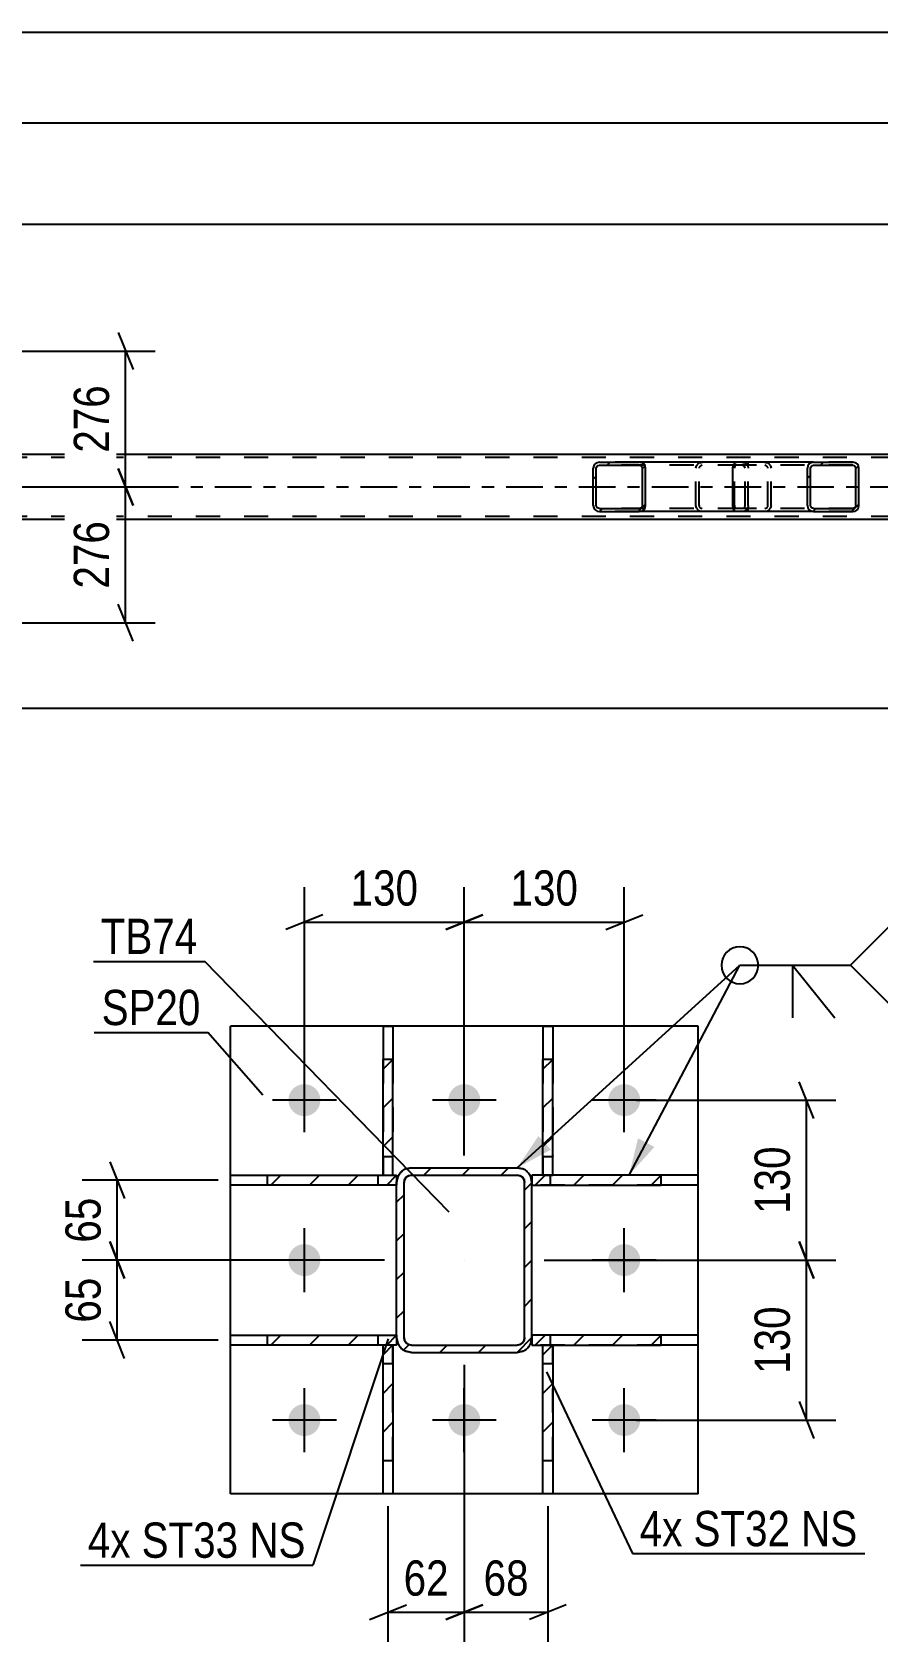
# Model space of a CAD drawing. Header units: millimetres. Extents: x 0 to 841, y 0 to 594.
# Drawn here: x 275.9 to 344.6, y 138.2 to 269.1 of the extents above; entities that cross this region are included whole.
import ezdxf

# ---------------------------------------------------------------- set-up
doc = ezdxf.new("R2010")
doc.units = ezdxf.units.MM
doc.linetypes.add('DXK_LINE_DOT2', pattern=[3.9198, 1.9599, -1.9599])
doc.linetypes.add('DXK_LINE_DOT3', pattern=[5.9187, 2.979, -0.9799, 0.9799, -0.9799])
doc.styles.add('Arial', font='ARIAL.TTF', dxfattribs={"height": 0.2})
doc.styles.add('Arial Narrow', font='ARIALN.TTF', dxfattribs={"height": 0.2})

# ---------------------------------------------------------------- blocks, each defined once
blk = doc.blocks.new('Part-318887959-3218 - 3092')
at = {"linetype": 'Continuous'}
h = blk.add_hatch(dxfattribs=at)
h.set_pattern_fill('', scale=0.7, style=0, pattern_type=0)
h.set_pattern_definition([(45, (325.7064, 233.815), (-1.57154, 1.57154), [])])
h.paths.add_polyline_path([(325.75, 233.63), (325.71, 233.82), (325.6, 233.97), (325.43, 234.07), (325.23, 234.11), (322, 234.11), (321.8, 234.07), (321.64, 233.97), (321.53, 233.82), (321.49, 233.63), (321.49, 230.59), (321.53, 230.41), (321.64, 230.25), (321.8, 230.15), (322, 230.11), (325.23, 230.11), (325.43, 230.15), (325.6, 230.25), (325.71, 230.41), (325.75, 230.59)])
h.paths.add_polyline_path([(325.47, 230.5), (325.42, 230.42), (325.33, 230.37), (325.23, 230.35), (322, 230.35), (321.9, 230.37), (321.82, 230.42), (321.76, 230.5), (321.74, 230.59), (321.74, 233.63), (321.76, 233.72), (321.82, 233.8), (321.9, 233.85), (322, 233.87), (325.23, 233.87), (325.33, 233.85), (325.42, 233.8), (325.47, 233.72), (325.49, 233.63), (325.49, 230.59)])
at = {"color": 2, "linetype": 'Continuous'}
for p, q in [((321.53, 233.82), (321.49, 233.63)), ((321.49, 230.59), (321.49, 233.63)), ((321.74, 233.63), (321.76, 233.72)), ((321.74, 230.59), (321.74, 233.63)), ((321.76, 233.72), (321.82, 233.8)), ((322, 234.11), (321.8, 234.07)), ((321.82, 233.8), (321.9, 233.85)), ((321.9, 233.85), (322, 233.87)), ((322, 234.11), (325.23, 234.11)), ((322, 233.87), (325.23, 233.87)), ((333.1, 234.11), (325.23, 234.11)), ((325.43, 234.07), (325.23, 234.11)), ((325.23, 233.87), (325.33, 233.85)), ((325.33, 233.85), (325.42, 233.8)), ((325.42, 233.8), (325.47, 233.72)), ((325.47, 233.72), (325.49, 233.63)), ((325.49, 230.59), (325.49, 233.63)), ((325.75, 233.63), (325.71, 233.82)), ((325.75, 230.59), (325.75, 233.63)), ((321.49, 230.59), (321.53, 230.41)), ((321.76, 230.5), (321.74, 230.59)), ((321.82, 230.42), (321.76, 230.5)), ((321.9, 230.37), (321.82, 230.42)), ((322, 230.35), (321.9, 230.37)), ((322, 230.35), (325.23, 230.35)), ((325.33, 230.37), (325.23, 230.35)), ((325.42, 230.42), (325.33, 230.37)), ((325.47, 230.5), (325.42, 230.42)), ((325.49, 230.59), (325.47, 230.5)), ((325.71, 230.41), (325.75, 230.59)), ((321.8, 230.15), (322, 230.11)), ((322, 230.11), (325.23, 230.11)), ((325.23, 230.11), (325.43, 230.15)), ((333.1, 230.11), (325.23, 230.11))]:
    blk.add_line(p, q, dxfattribs=at)
at = {"color": 7, "linetype": 'DXK_LINE_DOT2'}
for p, q in [((325.23, 234.11), (322, 234.11)), ((333.58, 233.87), (322, 233.87)), ((329.84, 233.63), (329.88, 233.82)), ((329.84, 230.59), (329.84, 233.63)), ((330.11, 233.72), (330.09, 233.63)), ((330.09, 230.59), (330.09, 233.63)), ((330.17, 233.8), (330.11, 233.72)), ((330.15, 234.07), (330.35, 234.11)), ((330.25, 233.85), (330.17, 233.8)), ((330.35, 233.87), (330.25, 233.85)), ((333.58, 234.11), (333.1, 234.11)), ((333.58, 234.11), (333.78, 234.07)), ((333.68, 233.85), (333.58, 233.87)), ((333.76, 233.8), (333.68, 233.85)), ((333.82, 233.72), (333.76, 233.8)), ((333.84, 233.63), (333.82, 233.72)), ((333.84, 230.59), (333.84, 233.63)), ((334.06, 233.82), (334.09, 233.63)), ((334.09, 230.59), (334.09, 233.63)), ((333.58, 230.35), (322, 230.35)), ((329.88, 230.41), (329.84, 230.59)), ((330.09, 230.59), (330.11, 230.5)), ((330.11, 230.5), (330.17, 230.42)), ((330.17, 230.42), (330.25, 230.37)), ((330.25, 230.37), (330.35, 230.35)), ((333.58, 230.35), (333.68, 230.37)), ((333.68, 230.37), (333.76, 230.42)), ((333.76, 230.42), (333.82, 230.5)), ((333.82, 230.5), (333.84, 230.59)), ((334.09, 230.59), (334.06, 230.41)), ((325.23, 230.11), (322, 230.11)), ((330.35, 230.11), (330.15, 230.15)), ((333.58, 230.11), (333.1, 230.11)), ((333.78, 230.15), (333.58, 230.11))]:
    blk.add_line(p, q, dxfattribs=at)
at = {"color": 2, "linetype": 'Continuous'}
for centre, start, end in [((321.98, 233.61), 110.7583, 155.68), ((325.25, 233.61), 24.3199, 69.2417), ((321.98, 230.61), 204.3199, 249.2417), ((325.25, 230.61), 290.7583, 335.68)]:
    blk.add_arc(centre, 0.496, start, end, dxfattribs=at)
at = {"color": 7, "linetype": 'DXK_LINE_DOT2'}
for centre, start, end in [((330.33, 233.61), 110.7583, 155.68), ((333.6, 233.61), 24.32, 69.2417), ((330.33, 230.61), 204.32, 249.2417), ((333.6, 230.61), 290.7583, 335.68)]:
    blk.add_arc(centre, 0.496, start, end, dxfattribs=at)
blk = doc.blocks.new('Part-318887959-3193 - 3092')
at = {"linetype": 'Continuous'}
h = blk.add_hatch(dxfattribs=at)
h.set_pattern_fill('', scale=0.7, style=0, pattern_type=0)
h.set_pattern_definition([(45, (343.0512, 233.815), (-1.57154, 1.57154), [])])
h.paths.add_polyline_path([(343.09, 233.63), (343.05, 233.82), (342.94, 233.97), (342.78, 234.07), (342.59, 234.11), (339.4, 234.11), (339.21, 234.07), (339.05, 233.97), (338.94, 233.82), (338.9, 233.63), (338.9, 230.59), (338.94, 230.41), (339.05, 230.25), (339.21, 230.15), (339.4, 230.11), (342.59, 230.11), (342.78, 230.15), (342.94, 230.25), (343.05, 230.41), (343.09, 230.59)])
h.paths.add_polyline_path([(342.82, 230.5), (342.76, 230.42), (342.68, 230.37), (342.59, 230.35), (339.4, 230.35), (339.31, 230.37), (339.22, 230.42), (339.17, 230.5), (339.15, 230.59), (339.15, 233.63), (339.17, 233.72), (339.22, 233.8), (339.31, 233.85), (339.4, 233.87), (342.59, 233.87), (342.68, 233.85), (342.76, 233.8), (342.82, 233.72), (342.84, 233.63), (342.84, 230.59)])
at = {"color": 2, "linetype": 'Continuous'}
for p, q in [((332.83, 233.63), (332.85, 233.82)), ((332.83, 230.59), (332.83, 233.63)), ((332.85, 233.82), (332.91, 233.97)), ((332.91, 233.97), (333, 234.07)), ((333, 234.07), (333.1, 234.11)), ((339.4, 234.11), (333.1, 234.11)), ((338.94, 233.82), (338.9, 233.63)), ((338.9, 230.59), (338.9, 233.63)), ((339.15, 233.63), (339.17, 233.72)), ((339.15, 230.59), (339.15, 233.63)), ((339.17, 233.72), (339.22, 233.8)), ((339.4, 234.11), (339.21, 234.07)), ((339.22, 233.8), (339.31, 233.85)), ((339.31, 233.85), (339.4, 233.87)), ((339.4, 234.11), (342.59, 234.11)), ((339.4, 233.87), (342.59, 233.87)), ((342.78, 234.07), (342.59, 234.11)), ((342.59, 233.87), (342.68, 233.85)), ((342.68, 233.85), (342.76, 233.8)), ((342.76, 233.8), (342.82, 233.72)), ((342.82, 233.72), (342.84, 233.63)), ((342.84, 230.59), (342.84, 233.63)), ((343.09, 233.63), (343.05, 233.82)), ((343.09, 230.59), (343.09, 233.63)), ((332.85, 230.41), (332.83, 230.59)), ((332.91, 230.25), (332.85, 230.41)), ((333, 230.15), (332.91, 230.25)), ((338.9, 230.59), (338.94, 230.41)), ((339.17, 230.5), (339.15, 230.59)), ((339.22, 230.42), (339.17, 230.5)), ((339.31, 230.37), (339.22, 230.42)), ((339.4, 230.35), (339.31, 230.37)), ((339.4, 230.35), (342.59, 230.35)), ((342.68, 230.37), (342.59, 230.35)), ((342.76, 230.42), (342.68, 230.37)), ((342.82, 230.5), (342.76, 230.42)), ((342.84, 230.59), (342.82, 230.5)), ((343.05, 230.41), (343.09, 230.59)), ((333.1, 230.11), (333, 230.15)), ((339.4, 230.11), (333.1, 230.11)), ((339.21, 230.15), (339.4, 230.11)), ((339.4, 230.11), (342.59, 230.11)), ((342.59, 230.11), (342.78, 230.15))]:
    blk.add_line(p, q, dxfattribs=at)
at = {"color": 7, "linetype": 'DXK_LINE_DOT2'}
for p, q in [((332.98, 233.72), (332.97, 233.63)), ((332.97, 230.59), (332.97, 233.63)), ((333.01, 233.8), (332.98, 233.72)), ((333.05, 233.85), (333.01, 233.8)), ((333.1, 233.87), (333.05, 233.85)), ((342.59, 233.87), (333.1, 233.87)), ((334.09, 233.87), (334.09, 234.11)), ((335.44, 234.11), (335.63, 234.07)), ((335.53, 233.85), (335.44, 233.87)), ((335.61, 233.8), (335.53, 233.85)), ((335.67, 233.72), (335.61, 233.8)), ((335.69, 233.63), (335.67, 233.72)), ((335.69, 230.59), (335.69, 233.63)), ((335.9, 233.82), (335.94, 233.63)), ((335.94, 230.59), (335.94, 233.63)), ((342.59, 234.11), (339.4, 234.11)), ((332.97, 230.59), (332.98, 230.5)), ((332.98, 230.5), (333.01, 230.42)), ((333.01, 230.42), (333.05, 230.37)), ((333.05, 230.37), (333.1, 230.35)), ((342.59, 230.35), (333.1, 230.35)), ((334.09, 230.11), (334.09, 230.35)), ((335.44, 230.35), (335.53, 230.37)), ((335.53, 230.37), (335.61, 230.42)), ((335.61, 230.42), (335.67, 230.5)), ((335.67, 230.5), (335.69, 230.59)), ((335.94, 230.59), (335.9, 230.41)), ((335.63, 230.15), (335.44, 230.11)), ((342.59, 230.11), (339.4, 230.11))]:
    blk.add_line(p, q, dxfattribs=at)
for centre, start, end in [((335.45, 233.62), 23.8494, 68.8059), ((335.45, 230.61), 291.1941, 336.1506)]:
    blk.add_arc(centre, 0.492, start, end, dxfattribs=at)
at = {"color": 2, "linetype": 'Continuous'}
for centre, start, end in [((339.39, 233.62), 111.1941, 156.1506), ((342.6, 233.62), 23.8494, 68.8059), ((339.39, 230.61), 203.8494, 248.8059), ((342.6, 230.61), 291.1941, 336.1506)]:
    blk.add_arc(centre, 0.492, start, end, dxfattribs=at)
blk = doc.blocks.new('Part-318887959-3333 - 3092')
at = {"color": 7, "linetype": 'DXK_LINE_DOT2'}
for p, q in [((769.37, 234.51), (107.25, 234.51)), ((769.37, 229.71), (107.25, 229.71))]:
    blk.add_line(p, q, dxfattribs=at)
at = {"color": 2, "linetype": 'Continuous'}
for p, q in [((500.25, 234.75), (251.03, 234.75)), ((500.25, 229.47), (251.03, 229.47))]:
    blk.add_line(p, q, dxfattribs=at)
at = {"color": 7, "linetype": 'DXK_LINE_DOT3'}
blk.add_line((107.25, 232.11), (769.37, 232.11), dxfattribs=at)
blk = doc.blocks.new('Part-318887959-6642 - 6523')
at = {"linetype": 'Continuous'}
h = blk.add_hatch(dxfattribs=at)
h.set_pattern_fill('', scale=0.7, style=0, pattern_type=0)
h.set_pattern_definition([(45, (305.1962, 185.5826), (-1.57154, 1.57154), [])])
h.paths.add_polyline_path([(305.2, 176.18), (305.2, 185.58), (304.4, 185.58), (304.4, 176.18)])
at = {"color": 2, "linetype": 'Continuous'}
for p, q in [((304.4, 188.27), (304.4, 185.58)), ((304.4, 188.27), (305.2, 188.27)), ((305.2, 188.27), (305.2, 185.58)), ((304.4, 176.18), (304.4, 185.58)), ((305.2, 185.58), (304.4, 185.58)), ((305.2, 176.18), (305.2, 185.58)), ((304.4, 176.18), (305.2, 176.18))]:
    blk.add_line(p, q, dxfattribs=at)
at = {"color": 7, "linetype": 'DXK_LINE_DOT2'}
for p, q in [((304.4, 185.58), (304.4, 176.18)), ((305.2, 185.58), (305.2, 177.68)), ((304.4, 177.68), (305.2, 177.68)), ((305.2, 176.18), (305.2, 177.68)), ((304.4, 176.18), (305.2, 176.18))]:
    blk.add_line(p, q, dxfattribs=at)
blk = doc.blocks.new('Part-318887959-6632 - 6523')
at = {"linetype": 'Continuous'}
h = blk.add_hatch(dxfattribs=at)
h.set_pattern_fill('', scale=0.7, style=0, pattern_type=0)
h.set_pattern_definition([(45, (305.1968, 162.3804), (-1.57154, 1.57154), [])])
h.paths.add_polyline_path([(305.2, 152.96), (305.2, 162.38), (304.4, 162.38), (304.4, 152.96)])
at = {"color": 7, "linetype": 'DXK_LINE_DOT2'}
for p, q in [((304.4, 160.88), (304.4, 162.38)), ((304.4, 162.38), (305.2, 162.38)), ((305.2, 152.96), (305.2, 162.38)), ((304.4, 160.88), (305.2, 160.88)), ((304.4, 152.96), (304.4, 160.88))]:
    blk.add_line(p, q, dxfattribs=at)
at = {"color": 2, "linetype": 'Continuous'}
for p, q in [((304.4, 152.96), (304.4, 162.38)), ((304.4, 162.38), (305.2, 162.38)), ((305.2, 162.38), (305.2, 152.96)), ((304.4, 150.27), (304.4, 152.96)), ((305.2, 152.96), (304.4, 152.96)), ((305.2, 152.96), (305.2, 150.27)), ((305.2, 150.27), (304.4, 150.27))]:
    blk.add_line(p, q, dxfattribs=at)
blk = doc.blocks.new('Part-318887959-6560 - 6523')
at = {"linetype": 'Continuous'}
h = blk.add_hatch(dxfattribs=at)
h.set_pattern_fill('', scale=0.7, style=0, pattern_type=0)
h.set_pattern_definition([(45, (316.5117, 162.9714), (-1.57154, 1.57154), [])])
h.paths.add_polyline_path([(316.42, 162.51), (316.51, 162.97), (316.51, 175.57), (316.42, 176.03), (316.16, 176.42), (315.77, 176.68), (315.31, 176.77), (306.71, 176.77), (306.25, 176.68), (305.86, 176.42), (305.6, 176.03), (305.51, 175.57), (305.51, 162.97), (305.6, 162.51), (305.86, 162.12), (306.25, 161.86), (306.71, 161.77), (315.31, 161.77), (315.77, 161.86), (316.16, 162.12)])
h.paths.add_polyline_path([(315.54, 162.42), (315.31, 162.37), (306.71, 162.37), (306.48, 162.42), (306.29, 162.55), (306.16, 162.74), (306.11, 162.97), (306.11, 175.57), (306.16, 175.8), (306.29, 176), (306.48, 176.13), (306.71, 176.17), (315.31, 176.17), (315.54, 176.13), (315.74, 176), (315.87, 175.8), (315.91, 175.57), (315.91, 162.97), (315.87, 162.74), (315.74, 162.55)])
at = {"color": 7, "linetype": 'DXK_LINE_DOT2'}
for p, q in [((306.25, 176.68), (306.71, 176.77)), ((306.71, 176.77), (315.31, 176.77)), ((315.31, 176.77), (315.77, 176.68)), ((305.51, 175.57), (305.6, 176.03)), ((305.51, 162.97), (305.51, 175.57)), ((306.16, 175.8), (306.11, 175.57)), ((306.11, 162.97), (306.11, 175.57)), ((306.29, 176), (306.16, 175.8)), ((306.48, 176.13), (306.29, 176)), ((306.71, 176.17), (306.48, 176.13)), ((306.71, 176.17), (315.31, 176.17)), ((315.54, 176.13), (315.31, 176.17)), ((315.74, 176), (315.54, 176.13)), ((315.87, 175.8), (315.74, 176)), ((315.91, 175.57), (315.87, 175.8)), ((315.91, 162.97), (315.91, 175.57)), ((316.42, 176.03), (316.51, 175.57)), ((316.51, 162.97), (316.51, 175.57)), ((305.6, 162.51), (305.51, 162.97)), ((306.11, 162.97), (306.16, 162.74)), ((306.16, 162.74), (306.29, 162.55)), ((306.29, 162.55), (306.48, 162.42)), ((306.48, 162.42), (306.71, 162.37)), ((306.71, 162.37), (315.31, 162.37)), ((315.31, 162.37), (315.54, 162.42)), ((315.54, 162.42), (315.74, 162.55)), ((315.74, 162.55), (315.87, 162.74)), ((315.87, 162.74), (315.91, 162.97)), ((316.51, 162.97), (316.42, 162.51)), ((306.71, 161.77), (306.25, 161.86)), ((306.71, 161.77), (315.31, 161.77)), ((315.77, 161.86), (315.31, 161.77))]:
    blk.add_line(p, q, dxfattribs=at)
at = {"color": 2, "linetype": 'Continuous'}
for p, q in [((306.71, 176.77), (306.25, 176.68)), ((306.71, 176.77), (315.31, 176.77)), ((315.77, 176.68), (315.31, 176.77)), ((305.6, 176.03), (305.51, 175.57)), ((305.51, 162.97), (305.51, 175.57)), ((306.11, 175.57), (306.16, 175.8)), ((306.11, 162.97), (306.11, 175.57)), ((306.16, 175.8), (306.29, 176)), ((306.29, 176), (306.48, 176.13)), ((306.48, 176.13), (306.71, 176.17)), ((306.71, 176.17), (315.31, 176.17)), ((315.31, 176.17), (315.54, 176.13)), ((315.54, 176.13), (315.74, 176)), ((315.74, 176), (315.87, 175.8)), ((315.87, 175.8), (315.91, 175.57)), ((315.91, 162.97), (315.91, 175.57)), ((316.51, 175.57), (316.42, 176.03)), ((316.51, 162.97), (316.51, 175.57)), ((305.51, 162.97), (305.6, 162.51)), ((306.16, 162.74), (306.11, 162.97)), ((306.29, 162.55), (306.16, 162.74)), ((306.48, 162.42), (306.29, 162.55)), ((306.71, 162.37), (306.48, 162.42)), ((306.71, 162.37), (315.31, 162.37)), ((315.54, 162.42), (315.31, 162.37)), ((315.74, 162.55), (315.54, 162.42)), ((315.87, 162.74), (315.74, 162.55)), ((315.91, 162.97), (315.87, 162.74)), ((316.42, 162.51), (316.51, 162.97)), ((306.25, 161.86), (306.71, 161.77)), ((306.71, 161.77), (315.31, 161.77)), ((315.31, 161.77), (315.77, 161.86))]:
    blk.add_line(p, q, dxfattribs=at)
at = {"color": 7, "linetype": 'DXK_LINE_DOT3'}
blk.add_line((311.01, 169.27), (311.01, 169.27), dxfattribs=at)
at = {"color": 7, "linetype": 'DXK_LINE_DOT2'}
for centre, start, end in [((306.71, 175.57), 112.5, 157.5), ((315.31, 175.57), 22.5, 67.5), ((306.71, 162.97), 202.5, 247.5), ((315.31, 162.97), 292.5, 337.5)]:
    blk.add_arc(centre, 1.2, start, end, dxfattribs=at)
at = {"color": 2, "linetype": 'Continuous'}
for centre, start, end in [((306.71, 175.57), 112.5, 157.5), ((315.31, 175.57), 22.5, 67.5), ((306.71, 162.97), 202.5, 247.5), ((315.31, 162.97), 292.5, 337.5)]:
    blk.add_arc(centre, 1.2, start, end, dxfattribs=at)
blk = doc.blocks.new('Part-318887959-6598 - 6523')
at = {"linetype": 'Continuous'}
h = blk.add_hatch(dxfattribs=at)
h.set_pattern_fill('', scale=0.7, style=0, pattern_type=0)
h.set_pattern_definition([(45, (305.5116, 163.1702), (-1.57154, 1.57154), [])])
h.paths.add_polyline_path([(305.51, 162.37), (305.51, 163.17), (295.01, 163.17), (295.01, 162.37)])
at = {"color": 2, "linetype": 'Continuous'}
for p, q in [((292.01, 162.37), (292.01, 163.17)), ((292.01, 163.17), (295.01, 163.17)), ((295.01, 162.37), (292.01, 162.37)), ((295.01, 163.17), (305.51, 163.17)), ((295.01, 162.37), (295.01, 163.17)), ((305.51, 162.37), (295.01, 162.37)), ((305.51, 163.17), (305.51, 162.37))]:
    blk.add_line(p, q, dxfattribs=at)
at = {"color": 7, "linetype": 'DXK_LINE_DOT2'}
for p, q in [((295.01, 163.17), (305.51, 163.17)), ((305.51, 162.37), (295.01, 162.37)), ((304.01, 162.37), (304.01, 163.17)), ((305.51, 163.17), (305.51, 162.37))]:
    blk.add_line(p, q, dxfattribs=at)
blk = doc.blocks.new('Part-318887959-6627 - 6523')
at = {"linetype": 'Continuous'}
h = blk.add_hatch(dxfattribs=at)
h.set_pattern_fill('', scale=0.7, style=0, pattern_type=0)
h.set_pattern_definition([(45, (305.5116, 176.1702), (-1.57154, 1.57154), [])])
h.paths.add_polyline_path([(305.51, 175.37), (305.51, 176.17), (295.01, 176.17), (295.01, 175.37)])
at = {"color": 2, "linetype": 'Continuous'}
for p, q in [((292.01, 175.37), (292.01, 176.17)), ((292.01, 176.17), (295.01, 176.17)), ((295.01, 175.37), (292.01, 175.37)), ((295.01, 176.17), (305.51, 176.17)), ((295.01, 175.37), (295.01, 176.17)), ((305.51, 175.37), (295.01, 175.37)), ((305.51, 176.17), (305.51, 175.37))]:
    blk.add_line(p, q, dxfattribs=at)
at = {"color": 7, "linetype": 'DXK_LINE_DOT2'}
for p, q in [((295.01, 176.17), (305.51, 176.17)), ((305.51, 175.37), (295.01, 175.37)), ((304.01, 175.37), (304.01, 176.17)), ((305.51, 176.17), (305.51, 175.37))]:
    blk.add_line(p, q, dxfattribs=at)
blk = doc.blocks.new('Part-318887959-6637 - 6523')
at = {"linetype": 'Continuous'}
h = blk.add_hatch(dxfattribs=at)
h.set_pattern_fill('', scale=0.7, style=0, pattern_type=0)
h.set_pattern_definition([(45, (318.1962, 162.3804), (-1.57154, 1.57154), [])])
h.paths.add_polyline_path([(318.2, 152.96), (318.2, 162.38), (317.4, 162.38), (317.4, 152.96)])
at = {"color": 7, "linetype": 'DXK_LINE_DOT2'}
for p, q in [((317.4, 160.88), (317.4, 162.38)), ((317.4, 162.38), (318.2, 162.38)), ((318.2, 152.96), (318.2, 162.38)), ((317.4, 160.88), (318.2, 160.88)), ((317.4, 152.96), (317.4, 160.88))]:
    blk.add_line(p, q, dxfattribs=at)
at = {"color": 2, "linetype": 'Continuous'}
for p, q in [((317.4, 152.96), (317.4, 162.38)), ((317.4, 162.38), (318.2, 162.38)), ((318.2, 162.38), (318.2, 152.96)), ((317.4, 150.27), (317.4, 152.96)), ((318.2, 152.96), (317.4, 152.96)), ((318.2, 152.96), (318.2, 150.27)), ((318.2, 150.27), (317.4, 150.27))]:
    blk.add_line(p, q, dxfattribs=at)
blk = doc.blocks.new('Part-318887959-6647 - 6523')
at = {"linetype": 'Continuous'}
h = blk.add_hatch(dxfattribs=at)
h.set_pattern_fill('', scale=0.7, style=0, pattern_type=0)
h.set_pattern_definition([(45, (318.1957, 185.5826), (-1.57154, 1.57154), [])])
h.paths.add_polyline_path([(318.2, 176.18), (318.2, 185.58), (317.4, 185.58), (317.4, 176.18)])
at = {"color": 2, "linetype": 'Continuous'}
for p, q in [((317.4, 188.27), (317.4, 185.58)), ((317.4, 188.27), (318.2, 188.27)), ((318.2, 188.27), (318.2, 185.58)), ((317.4, 176.18), (317.4, 185.58)), ((318.2, 185.58), (317.4, 185.58)), ((318.2, 176.18), (318.2, 185.58)), ((317.4, 176.18), (318.2, 176.18))]:
    blk.add_line(p, q, dxfattribs=at)
at = {"color": 7, "linetype": 'DXK_LINE_DOT2'}
for p, q in [((317.4, 185.58), (317.4, 176.18)), ((318.2, 185.58), (318.2, 177.68)), ((317.4, 177.68), (318.2, 177.68)), ((318.2, 176.18), (318.2, 177.68)), ((317.4, 176.18), (318.2, 176.18))]:
    blk.add_line(p, q, dxfattribs=at)
blk = doc.blocks.new('Part-318887959-6667 - 6523')
at = {"color": 2, "linetype": 'Continuous'}
for p, q in [((292.01, 150.27), (292.01, 188.27)), ((330.01, 188.27), (292.01, 188.27)), ((330.01, 150.27), (330.01, 188.27)), ((330.01, 150.27), (292.01, 150.27))]:
    blk.add_line(p, q, dxfattribs=at)
blk = doc.blocks.new('Part-318887959-6673 - 6523')
at = {"linetype": 'Continuous'}
h = blk.add_hatch(dxfattribs=at)
h.set_pattern_fill('', scale=0.7, style=0, pattern_type=0)
h.set_pattern_definition([(45, (327.01, 163.1705), (-1.57154, 1.57154), [])])
h.paths.add_polyline_path([(327.01, 162.37), (327.01, 163.17), (316.51, 163.17), (316.51, 162.37)])
at = {"color": 7, "linetype": 'DXK_LINE_DOT2'}
for p, q in [((327.01, 163.17), (316.51, 163.17)), ((316.51, 163.17), (316.51, 162.37)), ((327.01, 162.37), (316.51, 162.37)), ((318.01, 162.37), (318.01, 163.17))]:
    blk.add_line(p, q, dxfattribs=at)
at = {"color": 2, "linetype": 'Continuous'}
for p, q in [((327.01, 163.17), (316.51, 163.17)), ((316.51, 163.17), (316.51, 162.37)), ((316.51, 162.37), (327.01, 162.37)), ((330.01, 163.17), (327.01, 163.17)), ((327.01, 162.37), (327.01, 163.17)), ((330.01, 162.37), (327.01, 162.37)), ((330.01, 162.37), (330.01, 163.17))]:
    blk.add_line(p, q, dxfattribs=at)
blk = doc.blocks.new('Part-318887959-6678 - 6523')
at = {"linetype": 'Continuous'}
h = blk.add_hatch(dxfattribs=at)
h.set_pattern_fill('', scale=0.7, style=0, pattern_type=0)
h.set_pattern_definition([(45, (327.01, 176.1705), (-1.57154, 1.57154), [])])
h.paths.add_polyline_path([(327.01, 175.37), (327.01, 176.17), (316.51, 176.17), (316.51, 175.37)])
at = {"color": 7, "linetype": 'DXK_LINE_DOT2'}
for p, q in [((327.01, 176.17), (316.51, 176.17)), ((316.51, 176.17), (316.51, 175.37)), ((327.01, 175.37), (316.51, 175.37)), ((318.01, 175.37), (318.01, 176.17))]:
    blk.add_line(p, q, dxfattribs=at)
at = {"color": 2, "linetype": 'Continuous'}
for p, q in [((327.01, 176.17), (316.51, 176.17)), ((316.51, 176.17), (316.51, 175.37)), ((316.51, 175.37), (327.01, 175.37)), ((330.01, 176.17), (327.01, 176.17)), ((327.01, 175.37), (327.01, 176.17)), ((330.01, 175.37), (327.01, 175.37)), ((330.01, 175.37), (330.01, 176.17))]:
    blk.add_line(p, q, dxfattribs=at)
blk = doc.blocks.new('Bolt-318887959-6716 - 6523')
at = {"linetype": 'Continuous'}
for points in [[(296.71, 182.27, -1), (299.31, 182.27, -1)], [(309.71, 182.27, -1), (312.31, 182.27, -1)], [(322.71, 182.27, -1), (325.31, 182.27, -1)], [(296.71, 169.27, -1), (299.31, 169.27, -1)], [(322.71, 169.27, -1), (325.31, 169.27, -1)], [(296.71, 156.27, -1), (299.31, 156.27, -1)], [(309.71, 156.27, -1), (312.31, 156.27, -1)], [(322.71, 156.27, -1), (325.31, 156.27, -1)]]:
    blk.add_hatch(color=1, dxfattribs=at).paths.add_polyline_path(points)
at = {"color": 1, "linetype": 'Continuous'}
for p, q in [((298.01, 179.67), (298.01, 184.87)), ((311.01, 179.67), (311.01, 184.87)), ((324.01, 179.67), (324.01, 184.87)), ((300.61, 182.27), (295.41, 182.27)), ((313.61, 182.27), (308.41, 182.27)), ((326.61, 182.27), (321.41, 182.27)), ((298.01, 166.67), (298.01, 171.87)), ((324.01, 166.67), (324.01, 171.87)), ((300.61, 169.27), (295.41, 169.27)), ((326.61, 169.27), (321.41, 169.27)), ((298.01, 153.67), (298.01, 158.87)), ((311.01, 153.67), (311.01, 158.87)), ((324.01, 153.67), (324.01, 158.87)), ((300.61, 156.27), (295.41, 156.27)), ((313.61, 156.27), (308.41, 156.27)), ((326.61, 156.27), (321.41, 156.27))]:
    blk.add_line(p, q, dxfattribs=at)
blk = doc.blocks.new('StraightDimension-318887959-3421 - 3092')
at = {"color": 7, "linetype": 'Continuous'}
blk.add_line((97.03, 261.69), (779.59, 261.69), dxfattribs=at)
blk = doc.blocks.new('StraightDimension-318887959-3442 - 3092')
at = {"color": 7, "linetype": 'Continuous'}
blk.add_line((96.39, 269.06), (780.23, 269.06), dxfattribs=at)
blk = doc.blocks.new('StraightDimension-318887959-3457 - 3092')
at = {"color": 7, "linetype": 'Continuous'}
blk.add_line((245.83, 253.45), (501.05, 253.45), dxfattribs=at)
blk = doc.blocks.new('StraightDimension-318887959-3504 - 3092')
at = {"color": 7, "linetype": 'Continuous'}
for p, q in [((282.88, 233.61), (284.08, 230.61)), ((256.62, 232.11), (285.88, 232.11)), ((283.48, 221.07), (283.48, 232.11)), ((284.08, 219.57), (282.88, 222.57)), ((256.63, 221.07), (285.88, 221.07))]:
    blk.add_line(p, q, dxfattribs=at)
at = {"color": 0}
blk.add_wipeout([(282.73, 229.93), (278.53, 229.93), (278.53, 223.25), (282.73, 223.25)], dxfattribs=at)
at = {"color": 3, "style": 'Arial Narrow'}
blk.add_text('276', height=2.863, rotation=90.0002, dxfattribs=at).set_placement((282.13, 223.85))
blk = doc.blocks.new('StraightDimension-318887959-3532 - 3092')
at = {"color": 7, "linetype": 'Continuous'}
for p, q in [((282.88, 244.65), (284.08, 241.65)), ((256.63, 243.15), (285.88, 243.15)), ((283.48, 232.11), (283.48, 243.15)), ((284.08, 230.61), (282.88, 233.61)), ((256.62, 232.11), (285.88, 232.11))]:
    blk.add_line(p, q, dxfattribs=at)
at = {"color": 0}
blk.add_wipeout([(282.73, 240.97), (278.53, 240.97), (278.53, 234.29), (282.73, 234.29)], dxfattribs=at)
at = {"color": 3, "style": 'Arial Narrow'}
blk.add_text('276', height=2.863, rotation=90.0002, dxfattribs=at).set_placement((282.13, 234.89))
blk = doc.blocks.new('StraightDimension-318887959-3572 - 3092')
at = {"color": 7, "linetype": 'Continuous'}
blk.add_line((245.83, 214.12), (501.05, 214.12), dxfattribs=at)
blk = doc.blocks.new('StraightDimension-318887959-6791 - 6523')
at = {"color": 7, "linetype": 'Continuous'}
for p, q in [((311.01, 160.77), (311.01, 138.25)), ((304.8, 149.27), (304.8, 138.25)), ((303.3, 140.05), (306.3, 141.25)), ((304.8, 140.65), (311.01, 140.65)), ((312.51, 141.25), (309.51, 140.05))]:
    blk.add_line(p, q, dxfattribs=at)
at = {"color": 0}
blk.add_wipeout([(310.33, 141.4), (310.33, 145.6), (305.48, 145.6), (305.48, 141.4)], dxfattribs=at)
at = {"color": 3, "style": 'Arial Narrow'}
blk.add_text('62', height=2.863, dxfattribs=at).set_placement((306.08, 142))
blk = doc.blocks.new('StraightDimension-318887959-6748 - 6523')
at = {"color": 7, "linetype": 'Continuous'}
for p, q in [((282.2, 170.77), (283.4, 167.77)), ((304.51, 169.27), (279.95, 169.27)), ((282.8, 162.77), (282.8, 169.27)), ((283.4, 161.27), (282.2, 164.27)), ((291.01, 162.77), (279.95, 162.77))]:
    blk.add_line(p, q, dxfattribs=at)
at = {"color": 0}
blk.add_wipeout([(282.05, 168.45), (277.85, 168.45), (277.85, 163.59), (282.05, 163.59)], dxfattribs=at)
at = {"color": 3, "style": 'Arial Narrow'}
blk.add_text('65', height=2.863, rotation=90.0002, dxfattribs=at).set_placement((281.45, 164.19))
blk = doc.blocks.new('StraightDimension-318887959-6729 - 6523')
at = {"color": 7, "linetype": 'Continuous'}
for p, q in [((311.01, 177.77), (311.01, 199.58)), ((324.01, 183.27), (324.01, 199.58)), ((312.51, 197.33), (309.51, 196.13)), ((311.01, 196.73), (324.01, 196.73)), ((322.51, 196.13), (325.51, 197.33))]:
    blk.add_line(p, q, dxfattribs=at)
at = {"color": 0}
blk.add_wipeout([(320.85, 197.48), (320.85, 201.68), (314.17, 201.68), (314.17, 197.48)], dxfattribs=at)
at = {"color": 3, "style": 'Arial Narrow'}
blk.add_text('130', height=2.863, dxfattribs=at).set_placement((314.77, 198.08))
blk = doc.blocks.new('StraightDimension-318887959-6738 - 6523')
at = {"color": 7, "linetype": 'Continuous'}
for p, q in [((298.01, 183.27), (298.01, 199.58)), ((311.01, 177.77), (311.01, 199.58)), ((299.51, 197.33), (296.51, 196.13)), ((298.01, 196.73), (311.01, 196.73)), ((309.51, 196.13), (312.51, 197.33))]:
    blk.add_line(p, q, dxfattribs=at)
at = {"color": 0}
blk.add_wipeout([(307.85, 197.48), (307.85, 201.68), (301.17, 201.68), (301.17, 197.48)], dxfattribs=at)
at = {"color": 3, "style": 'Arial Narrow'}
blk.add_text('130', height=2.863, dxfattribs=at).set_placement((301.77, 198.08))
blk = doc.blocks.new('StraightDimension-318887959-6754 - 6523')
at = {"color": 7, "linetype": 'Continuous'}
for p, q in [((282.2, 177.27), (283.4, 174.27)), ((291.01, 175.77), (279.95, 175.77)), ((282.8, 169.27), (282.8, 175.77)), ((283.4, 167.77), (282.2, 170.77)), ((304.51, 169.27), (279.95, 169.27))]:
    blk.add_line(p, q, dxfattribs=at)
at = {"color": 0}
blk.add_wipeout([(282.05, 174.95), (277.85, 174.95), (277.85, 170.09), (282.05, 170.09)], dxfattribs=at)
at = {"color": 3, "style": 'Arial Narrow'}
blk.add_text('65', height=2.863, rotation=90.0002, dxfattribs=at).set_placement((281.45, 170.69))
blk = doc.blocks.new('StraightDimension-318887959-6761 - 6523')
at = {"color": 7, "linetype": 'Continuous'}
for p, q in [((339.42, 180.77), (338.22, 183.77)), ((325.01, 182.27), (341.22, 182.27)), ((338.82, 169.27), (338.82, 182.27)), ((338.22, 170.77), (339.42, 167.77)), ((317.51, 169.27), (341.22, 169.27))]:
    blk.add_line(p, q, dxfattribs=at)
at = {"color": 0}
blk.add_wipeout([(338.07, 179.11), (333.87, 179.11), (333.87, 172.43), (338.07, 172.43)], dxfattribs=at)
at = {"color": 3, "style": 'Arial Narrow'}
blk.add_text('130', height=2.863, rotation=90.0002, dxfattribs=at).set_placement((337.47, 173.03))
blk = doc.blocks.new('StraightDimension-318887959-6771 - 6523')
at = {"color": 7, "linetype": 'Continuous'}
for p, q in [((339.42, 167.77), (338.22, 170.77)), ((317.51, 169.27), (341.22, 169.27)), ((338.82, 156.27), (338.82, 169.27)), ((338.22, 157.77), (339.42, 154.77)), ((325.01, 156.27), (341.22, 156.27))]:
    blk.add_line(p, q, dxfattribs=at)
at = {"color": 0}
blk.add_wipeout([(338.07, 166.11), (333.87, 166.11), (333.87, 159.43), (338.07, 159.43)], dxfattribs=at)
at = {"color": 3, "style": 'Arial Narrow'}
blk.add_text('130', height=2.863, rotation=90.0002, dxfattribs=at).set_placement((337.47, 160.03))
blk = doc.blocks.new('StraightDimension-318887959-6782 - 6523')
at = {"color": 7, "linetype": 'Continuous'}
for p, q in [((311.01, 160.77), (311.01, 138.25)), ((317.8, 149.27), (317.8, 138.25)), ((309.51, 140.05), (312.51, 141.25)), ((311.01, 140.65), (317.8, 140.65)), ((319.3, 141.25), (316.3, 140.05))]:
    blk.add_line(p, q, dxfattribs=at)
at = {"color": 0}
blk.add_wipeout([(316.83, 141.4), (316.83, 145.6), (311.98, 145.6), (311.98, 141.4)], dxfattribs=at)
at = {"color": 3, "style": 'Arial Narrow'}
blk.add_text('68', height=2.863, dxfattribs=at).set_placement((312.58, 142))
blk = doc.blocks.new('Mark-318887959-6663 - 6523')
at = {"color": 0}
blk.add_wipeout([(289.57, 188.37), (289.57, 191.37), (281.53, 191.37), (281.53, 188.37)], dxfattribs=at)
blk.add_wipeout([(289.57, 188.37), (289.57, 191.37), (281.53, 191.37), (281.53, 188.37)], dxfattribs=at)
at = {"color": 30, "linetype": 'Continuous'}
for p in [(280.93, 187.77), (294.64, 182.68)]:
    blk.add_line(p, (290.17, 187.77), dxfattribs=at)
at = {"color": 3, "style": 'Arial Narrow'}
blk.add_text('SP20', height=2.863, dxfattribs=at).set_placement((281.53, 188.37))
blk = doc.blocks.new('Mark-318887959-6556 - 6523')
at = {"color": 0}
blk.add_wipeout([(289.32, 194.15), (289.32, 197.15), (281.46, 197.15), (281.46, 194.15)], dxfattribs=at)
blk.add_wipeout([(289.32, 194.15), (289.32, 197.15), (281.46, 197.15), (281.46, 194.15)], dxfattribs=at)
at = {"color": 30, "linetype": 'Continuous'}
for p in [(280.86, 193.55), (309.77, 173.16)]:
    blk.add_line(p, (289.92, 193.55), dxfattribs=at)
at = {"color": 3, "style": 'Arial Narrow'}
blk.add_text('TB74', height=2.863, dxfattribs=at).set_placement((281.46, 194.15))
blk = doc.blocks.new('WeldMark-318887959-6800 - 6523')
at = {"linetype": 'Continuous'}
for points in [[(318.04, 178.24), (315.31, 176.77), (317.03, 179.35)], [(326.46, 178.47), (324.4, 176.17), (325.13, 179.17)]]:
    blk.add_hatch(color=30, dxfattribs=at).paths.add_polyline_path(points)
at = {"color": 30, "linetype": 'Continuous'}
for p, q in [((315.31, 176.77), (333.41, 193.23)), ((324.4, 176.17), (333.41, 193.23)), ((333.41, 193.23), (342.41, 193.23))]:
    blk.add_line(p, q, dxfattribs=at)
at = {"color": 3, "linetype": 'Continuous'}
for q in [(341.12, 188.95), (337.69, 188.95)]:
    blk.add_line((337.69, 193.23), q, dxfattribs=at)
for start, end in [(90, 270), (270, 90)]:
    blk.add_arc((333.41, 193.23), 1.5, start, end, dxfattribs=at)
at = {"color": 0, "linetype": 'Continuous'}
blk.add_wipeout([(353.78, 192.33), (353.78, 195.33), (346.01, 195.33), (346.01, 192.33)], dxfattribs=at)
blk.add_wipeout([(353.78, 192.33), (353.78, 195.33), (346.01, 195.33), (346.01, 192.33)], dxfattribs=at)
at = {"color": 3, "linetype": 'Continuous'}
for q in [(346.69, 197.52), (346.69, 188.95)]:
    blk.add_line((342.41, 193.23), q, dxfattribs=at)
at = {"color": 3, "linetype": 'Continuous', "style": 'Arial'}
blk.add_text('TYP', height=2.865, dxfattribs=at).set_placement((346.01, 192.33))
blk = doc.blocks.new('MarkSet-318887959-6849 - 6523')
at = {"color": 0}
for points in [[(328.74, 146.02), (328.74, 149.02), (325.27, 149.02), (325.27, 146.02)], [(337.49, 146.02), (337.49, 149.02), (329.64, 149.02), (329.64, 146.02)], [(342.96, 146.02), (342.96, 149.02), (338.39, 149.02), (338.39, 146.02)]]:
    blk.add_wipeout(points, dxfattribs=at)
for points in [[(328.74, 146.02), (328.74, 149.02), (325.27, 149.02), (325.27, 146.02)], [(337.49, 146.02), (337.49, 149.02), (329.64, 149.02), (329.64, 146.02)], [(342.96, 146.02), (342.96, 149.02), (338.39, 149.02), (338.39, 146.02)]]:
    blk.add_wipeout(points, dxfattribs=at)
at = {"color": 30, "linetype": 'Continuous'}
for p, q in [((317.69, 160.19), (324.67, 145.42)), ((324.67, 145.42), (343.56, 145.42))]:
    blk.add_line(p, q, dxfattribs=at)
at = {"color": 3, "style": 'Arial Narrow'}
for s, p in [('4x', (325.27, 146.02)), ('ST32', (329.64, 146.02)), ('NS', (338.39, 146.02))]:
    blk.add_text(s, height=2.863, dxfattribs=at).set_placement(p)
blk = doc.blocks.new('MarkSet-318887959-6879 - 6523')
at = {"color": 0}
for points in [[(283.88, 145.08), (283.88, 148.08), (280.41, 148.08), (280.41, 145.08)], [(292.64, 145.08), (292.64, 148.08), (284.78, 148.08), (284.78, 145.08)], [(298.1, 145.08), (298.1, 148.08), (293.54, 148.08), (293.54, 145.08)]]:
    blk.add_wipeout(points, dxfattribs=at)
for points in [[(283.88, 145.08), (283.88, 148.08), (280.41, 148.08), (280.41, 145.08)], [(292.64, 145.08), (292.64, 148.08), (284.78, 148.08), (284.78, 145.08)], [(298.1, 145.08), (298.1, 148.08), (293.54, 148.08), (293.54, 145.08)]]:
    blk.add_wipeout(points, dxfattribs=at)
at = {"color": 30, "linetype": 'Continuous'}
for p in [(304.81, 162.88), (279.81, 144.48)]:
    blk.add_line(p, (298.7, 144.48), dxfattribs=at)
at = {"color": 3, "style": 'Arial Narrow'}
for s, p in [('4x', (280.41, 145.08)), ('ST33', (284.78, 145.08)), ('NS', (293.54, 145.08))]:
    blk.add_text(s, height=2.863, dxfattribs=at).set_placement(p)

msp = doc.modelspace()

# ---------------------------------------------------------------- block references
for name in ['StraightDimension-318887959-3421 - 3092', 'Part-318887959-3333 - 3092', 'Part-318887959-3218 - 3092', 'Part-318887959-3193 - 3092', 'Part-318887959-6667 - 6523', 'Part-318887959-6642 - 6523', 'Part-318887959-6647 - 6523', 'Bolt-318887959-6716 - 6523', 'Part-318887959-6560 - 6523', 'Part-318887959-6627 - 6523', 'Part-318887959-6678 - 6523', 'Part-318887959-6598 - 6523', 'Part-318887959-6632 - 6523', 'Part-318887959-6673 - 6523', 'Part-318887959-6637 - 6523']:
    msp.add_blockref(name, (0, 0))

# ---------------------------------------------------------------- next in the draw order: block references
for name in ['StraightDimension-318887959-3442 - 3092', 'StraightDimension-318887959-3504 - 3092', 'StraightDimension-318887959-6729 - 6523', 'Mark-318887959-6663 - 6523', 'StraightDimension-318887959-6791 - 6523']:
    msp.add_blockref(name, (0, 0))

# ---------------------------------------------------------------- next in the draw order: block references
for name in ['StraightDimension-318887959-3457 - 3092', 'StraightDimension-318887959-3572 - 3092', 'StraightDimension-318887959-6738 - 6523', 'StraightDimension-318887959-6761 - 6523', 'StraightDimension-318887959-6748 - 6523']:
    msp.add_blockref(name, (0, 0))

# ---------------------------------------------------------------- next in the draw order: block references
for name in ['StraightDimension-318887959-3532 - 3092', 'WeldMark-318887959-6800 - 6523', 'StraightDimension-318887959-6754 - 6523', 'StraightDimension-318887959-6771 - 6523', 'MarkSet-318887959-6879 - 6523']:
    msp.add_blockref(name, (0, 0))

# ---------------------------------------------------------------- next in the draw order: block references
for name in ['Mark-318887959-6556 - 6523', 'StraightDimension-318887959-6782 - 6523']:
    msp.add_blockref(name, (0, 0))

# ---------------------------------------------------------------- next in the draw order: block references
msp.add_blockref('MarkSet-318887959-6849 - 6523', (0, 0))

doc.saveas('drawing.dxf')
